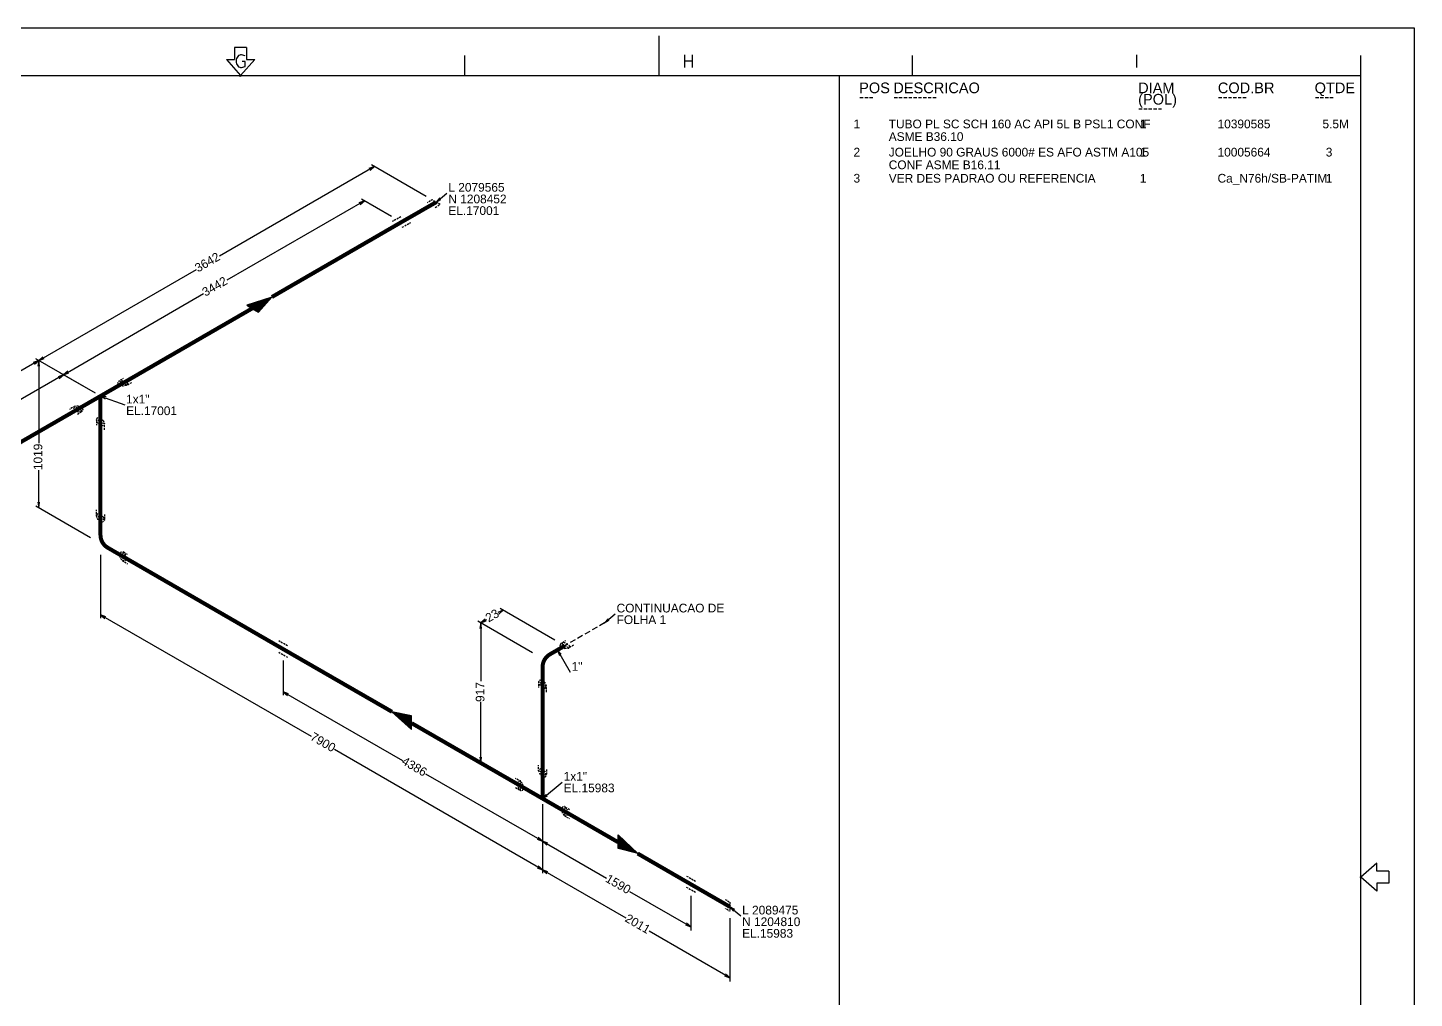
# Model space of a CAD drawing. Extents: x 0 to 597, y 0 to 422.
# Drawn here: x 251.3 to 597.1, y 179.7 to 421.7 of the extents above; entities that cross this region are included whole.
import ezdxf

# ---------------------------------------------------------------- set-up
doc = ezdxf.new("R2010")
doc.units = 0
doc.header["$MEASUREMENT"] = 0
for name, pattern in [('GT100', [0.7, 0.466667, -0.233333]), ('GT101', [2.1, 1.4, -0.7]), ('GT110', [2.1, 1.4, -0.7])]:
    doc.linetypes.add(name, pattern=pattern)
doc.layers.add('GT_1', color=7, linetype='Continuous')
doc.styles.add('HTX1', font='O8116901', dxfattribs={"width": 1.02})

msp = doc.modelspace()

# ---------------------------------------------------------------- linework, layer by layer
at = {"linetype": 'Continuous'}
msp.add_lwpolyline([(0, 421.74), (597.11, 421.74), (597.11, 0), (0, 0)], close=True, dxfattribs=at)
at = {"layer": 'GT_1', "flags": 128}
for points in [[(408.8, 409.8), (408.8, 419.7)], [(592.85, 421.74), (597.11, 421.74), (597.11, 417.48)], [(302.9, 416.8), (302.9, 413.8)], [(305.9, 416.8), (302.9, 416.8)], [(305.5, 414.7), (304.6, 415), (304.4, 415), (304.2, 414.9), (303.9, 414.8), (303.7, 414.6), (303.5, 414.3), (303.4, 414.1), (303.3, 413.7), (303.3, 413.4), (303.3, 413.1), (303.4, 412.7), (303.5, 412.5), (303.7, 412.2), (303.9, 412), (304.2, 411.9), (304.4, 411.8), (304.6, 411.8), (305.5, 412.1), (305.5, 413.3), (304.8, 413.3)], [(305.9, 416.8), (305.9, 413.8)], [(415.2, 411.8), (415.2, 415)], [(417, 415), (417, 411.8)], [(527.9, 411.8), (527.9, 415)], [(300.9, 413.8), (304.4, 409.8)], [(300.9, 413.8), (302.9, 413.8)], [(307.9, 413.8), (304.4, 409.8)], [(305.9, 413.8), (307.9, 413.8)], [(360.3, 409.8), (360.3, 414.8)], [(415.2, 413.5), (417, 413.5)], [(472, 409.8), (472, 414.8)], [(583.8, 409.8), (583.8, 414.8)], [(25, 409.8), (583.8, 409.8)], [(25, 10), (583.8, 10), (583.8, 409.8)], [(304.3, 409.9), (304.4, 410), (304.6, 409.8), (304.4, 409.6), (304.2, 409.8), (304.3, 409.9), (304.4, 409.9), (304.5, 409.8), (304.4, 409.7), (304.3, 409.8), (304.3, 409.9)], [(453.8, 10), (453.8, 409.8)], [(453.8, 409.8), (583.8, 409.8)], [(583.8, 10), (583.8, 409.8)], [(350.669, 379.637), (337.037, 387.518)], [(337.747, 387.092), (299.123, 364.798)], [(336.682, 386.169), (337.747, 387.092), (336.398, 386.595)], [(353.154, 378.217), (355.852, 380.489)], [(335.262, 378.572), (300.969, 358.763)], [(334.197, 377.649), (335.262, 378.572), (333.913, 378.075)], [(342.007, 374.667), (334.552, 378.998)], [(354.077, 379.282), (353.154, 378.217), (354.361, 378.927)], [(254.038, 338.741), (293.372, 361.461)], [(260.215, 335.191), (295.147, 355.426)], [(307.288, 351.734), (308.85, 350.811), (312.187, 354.574), (305.939, 352.515), (308.637, 350.953), (311.69, 354.29), (306.01, 352.444), (308.495, 351.024), (311.193, 354.006), (306.223, 352.373), (308.282, 351.166), (310.696, 353.722), (306.436, 352.231), (308.069, 351.308), (310.27, 353.509), (306.578, 352.16), (307.856, 351.379), (309.844, 353.225), (306.791, 352.018), (307.714, 351.521), (309.347, 352.941), (307.004, 351.876), (307.501, 351.592), (308.921, 352.657), (307.217, 351.805), (307.288, 351.734), (312.187, 354.574)], [(268.238, 330.576), (253.328, 339.167)], [(268.238, 330.576), (253.328, 339.167)], [(268.238, 330.576), (253.328, 339.167)], [(255.103, 339.664), (254.038, 338.741), (255.387, 339.238)], [(254.038, 338.741), (193.191, 303.596)], [(252.973, 337.818), (254.038, 338.741), (252.689, 338.244)], [(254.251, 337.321), (254.038, 338.741), (253.825, 337.321)], [(254.038, 338.741), (254.038, 318.151)], [(268.238, 330.576), (259.505, 335.617)], [(268.238, 330.576), (259.505, 335.617)], [(261.28, 336.114), (260.215, 335.191), (261.564, 335.688)], [(260.215, 335.191), (218.254, 310.98)], [(259.15, 334.268), (260.215, 335.191), (258.866, 334.694)], [(270.865, 329.653), (269.445, 329.866), (270.652, 329.156)], [(269.445, 329.866), (275.48, 327.665)], [(254.038, 301.963), (254.038, 311.406)], [(266.96, 294.508), (253.328, 302.389)], [(253.825, 303.383), (254.038, 301.963), (254.251, 303.383)], [(269.445, 290.248), (269.445, 274.486)], [(382.761, 269.019), (369.129, 276.9)], [(270.794, 274.841), (269.445, 275.338), (270.51, 274.415)], [(269.445, 275.338), (321.985, 245.021)], [(377.223, 265.824), (363.591, 273.705)], [(377.223, 265.824), (363.591, 273.705)], [(364.514, 271.859), (364.301, 273.279), (364.088, 271.859)], [(365.366, 274.202), (364.301, 273.279), (365.65, 273.776)], [(364.301, 273.279), (365.792, 274.131)], [(364.301, 273.279), (364.301, 258.795)], [(368.774, 275.48), (369.839, 276.474), (368.561, 275.906)], [(369.839, 276.474), (369.058, 275.977)], [(395.115, 273.279), (397.813, 275.551)], [(396.038, 274.344), (395.115, 273.279), (396.322, 273.989)], [(384.323, 265.469), (383.4, 266.534), (383.897, 265.185)], [(383.4, 266.534), (386.595, 260.996)], [(315.027, 263.907), (315.027, 255.245)], [(316.376, 255.6), (315.027, 256.097), (316.092, 255.174)], [(315.027, 256.097), (344.776, 238.986)], [(364.301, 238.347), (364.301, 253.612)], [(347.048, 248.287), (347.048, 250.133), (342.149, 251.127), (347.048, 246.725), (347.048, 249.849), (342.646, 250.843), (347.048, 246.796), (347.048, 249.636), (343.143, 250.559), (347.048, 247.009), (347.048, 249.423), (343.64, 250.275), (347.048, 247.293), (347.048, 249.21), (344.066, 250.062), (347.048, 247.506), (347.048, 248.997), (344.492, 249.778), (347.048, 247.719), (347.048, 248.713), (344.989, 249.494), (347.048, 247.932), (347.048, 248.5), (345.415, 249.21), (347.048, 248.145), (347.048, 248.287), (342.149, 251.127)], [(379.708, 211.722), (327.807, 241.684)], [(378.501, 230.182), (363.591, 238.773)], [(364.088, 239.767), (364.301, 238.347), (364.514, 239.767)], [(379.708, 218.822), (350.598, 235.578)], [(379.708, 229.472), (384.607, 233.59)], [(380.631, 230.537), (379.708, 229.472), (380.915, 230.182)], [(379.708, 228.052), (379.708, 217.97)], [(379.708, 228.052), (379.708, 210.87)], [(379.708, 228.052), (379.708, 217.97)], [(379.708, 228.052), (379.708, 210.87)], [(378.359, 219.319), (379.708, 218.822), (378.643, 219.745)], [(381.057, 218.325), (379.708, 218.822), (380.773, 217.899)], [(379.708, 218.822), (395.612, 209.663)], [(398.523, 218.609), (398.523, 220.455), (403.422, 215.769), (398.523, 217.047), (398.523, 220.171), (402.925, 216.053), (398.523, 217.118), (398.523, 219.958), (402.428, 216.337), (398.523, 217.331), (398.523, 219.745), (401.931, 216.621), (398.523, 217.615), (398.523, 219.532), (401.505, 216.905), (398.523, 217.828), (398.523, 219.319), (401.079, 217.189), (398.523, 218.041), (398.523, 219.035), (400.582, 217.402), (398.523, 218.254), (398.523, 218.822), (400.156, 217.686), (398.523, 218.467), (398.523, 218.609), (403.422, 215.769)], [(378.359, 212.219), (379.708, 211.722), (378.643, 212.645)], [(381.057, 211.225), (379.708, 211.722), (380.773, 210.799)], [(379.708, 211.722), (400.511, 199.723)], [(587.8, 211.4), (587.8, 213.4), (583.8, 209.9)], [(590.8, 211.4), (587.8, 211.4)], [(590.8, 211.4), (590.8, 208.4)], [(583.7, 210), (583.8, 210.1), (584, 209.9), (583.8, 209.7), (583.6, 209.9), (583.7, 210), (583.8, 210), (583.9, 209.9), (583.8, 209.8), (583.7, 209.9), (583.7, 210)], [(587.8, 206.4), (583.8, 209.9)], [(587.8, 208.4), (587.8, 206.4)], [(590.8, 208.4), (587.8, 208.4)], [(416.699, 197.451), (401.434, 206.255)], [(416.699, 205.261), (416.699, 196.599)], [(427.633, 201.782), (426.426, 202.492), (427.349, 201.427)], [(426.426, 202.492), (429.124, 200.22)], [(415.35, 197.948), (416.699, 197.451), (415.634, 198.374)], [(426.426, 199.652), (426.426, 183.89)], [(426.426, 184.742), (406.262, 196.386)], [(425.077, 185.239), (426.426, 184.742), (425.361, 185.665)]]:
    msp.add_lwpolyline(points, dxfattribs=at)
at = {"layer": 'GT_1', "linetype": 'GT101', "const_width": 1, "flags": 128}
for points in [[(344.492, 373.247), (353.154, 378.217)], [(312.187, 354.574), (344.492, 373.247)], [(274.983, 333.061), (307.288, 351.734)], [(269.445, 329.866), (274.983, 333.061)], [(269.445, 329.866), (263.907, 326.671)], [(269.445, 323.476), (269.445, 329.866)], [(263.907, 326.671), (223.934, 303.596)], [(269.445, 299.478), (269.445, 323.476)], [(269.445, 295.218), (269.445, 299.478)], [(274.983, 289.893), (271.291, 292.023)], [(315.027, 266.747), (274.983, 289.893)], [(342.149, 251.127), (315.027, 266.747)], [(385.246, 267.599), (381.554, 265.469)], [(379.708, 262.274), (379.708, 258.014)], [(379.708, 258.014), (379.708, 235.862)], [(374.17, 232.667), (347.048, 248.287)], [(379.708, 235.862), (379.708, 229.472)], [(379.708, 229.472), (374.17, 232.667)], [(379.708, 229.472), (385.246, 226.277)], [(385.246, 226.277), (398.523, 218.609)], [(403.422, 215.769), (416.699, 208.101)], [(416.699, 208.101), (426.426, 202.492)]]:
    msp.add_lwpolyline(points, dxfattribs=at)
at = {"layer": 'GT_1', "linetype": 'GT100', "flags": 128}
for points in [[(352.941, 376.939), (354.148, 377.649), (352.16, 378.785), (350.953, 378.075)], [(344.35, 374.596), (342.22, 373.389)], [(344.705, 371.969), (346.835, 373.176)], [(276.19, 333.061), (275.977, 332.493), (274.983, 332.351), (273.776, 333.061), (273.989, 333.629), (274.983, 333.771), (276.19, 333.061)], [(277.184, 333.203), (275.977, 332.493), (273.989, 333.629), (275.196, 334.339)], [(263.694, 325.393), (264.901, 326.103), (262.913, 327.239), (261.706, 326.529)], [(263.907, 325.961), (264.901, 326.103), (265.114, 326.671), (263.907, 327.381), (262.913, 327.239), (262.7, 326.671), (263.907, 325.961)], [(270.084, 323.831), (270.439, 322.908), (270.084, 322.411), (268.806, 323.121), (268.451, 324.044), (268.806, 324.541), (270.084, 323.831)], [(270.439, 321.488), (270.439, 322.908), (268.451, 324.044), (268.451, 322.624)], [(270.439, 300.33), (270.439, 298.91), (268.451, 300.046), (268.451, 301.466)], [(270.084, 299.833), (270.439, 298.91), (270.084, 298.413), (268.806, 299.123), (268.451, 300.046), (268.806, 300.543), (270.084, 299.833)], [(274.344, 290.958), (274.983, 291.1), (275.622, 290.248), (275.622, 288.828), (274.983, 288.686), (274.344, 289.538), (274.344, 290.958)], [(276.19, 290.319), (274.983, 291.029), (274.983, 288.757), (276.19, 288.047)], [(316.092, 267.599), (313.891, 268.806)], [(385.246, 266.889), (386.24, 267.031), (386.453, 267.599), (385.246, 268.309), (384.252, 268.167), (384.039, 267.599), (385.246, 266.889)], [(387.447, 267.741), (386.24, 267.031), (384.252, 268.167), (385.459, 268.877)], [(313.891, 265.966), (316.092, 264.759)], [(380.347, 256.949), (380.702, 257.446), (380.347, 258.369), (379.069, 259.079), (378.714, 258.582), (379.069, 257.659), (380.347, 256.949)], [(380.702, 256.026), (380.702, 257.446), (378.714, 258.582), (378.714, 257.162)], [(380.702, 236.714), (380.702, 235.294), (378.714, 236.43), (378.714, 237.85)], [(380.347, 234.797), (380.702, 235.294), (380.347, 236.217), (379.069, 236.927), (378.714, 236.43), (379.069, 235.507), (380.347, 234.797)], [(372.963, 232.241), (374.17, 231.531), (374.17, 233.803), (372.963, 234.513)], [(373.531, 232.312), (374.17, 231.46), (374.809, 231.602), (374.809, 233.022), (374.17, 233.874), (373.531, 233.732), (373.531, 232.312)], [(385.885, 226.632), (385.246, 227.484), (384.607, 227.342), (384.607, 225.922), (385.246, 225.07), (385.885, 225.212), (385.885, 226.632)], [(386.453, 226.703), (385.246, 227.413), (385.246, 225.141), (386.453, 224.431)], [(415.634, 210.16), (417.835, 208.882)], [(417.835, 206.042), (415.634, 207.32)], [(425.219, 204.338), (426.426, 203.628), (426.426, 201.356), (425.219, 202.066)]]:
    msp.add_lwpolyline(points, dxfattribs=at)
at = {"layer": 'GT_1', "linetype": 'GT101', "const_width": 1, "flags": 128}
for points in [[(271.291, 292.023, -0.267786), (269.445, 295.218)], [(381.554, 265.469, 0.267786), (379.708, 262.274)]]:
    msp.add_lwpolyline(points, format="xyb", dxfattribs=at)
at = {"layer": 'GT_1', "linetype": 'GT110', "flags": 128}
msp.add_lwpolyline([(395.115, 273.279), (385.246, 267.599)], dxfattribs=at)

# ---------------------------------------------------------------- texts
at = {"layer": 'GT_1', "style": 'HTX1', "width": 1.02}
for s, height, p in [('POS', 2.6625, (458.66, 405.41)), ('DESCRICAO', 2.6625, (467.18, 405.41)), ('DIAM', 2.6625, (528.24, 405.41)), ('COD.BR', 2.6625, (548.12, 405.41)), ('QTDE', 2.6625, (572.26, 405.41)), ('(POL)', 2.6625, (528.24, 402.57)), ('---', 2.6625, (458.66, 403.28)), ('---------', 2.6625, (467.18, 403.28)), ('-----', 2.6625, (528.24, 400.44)), ('------', 2.6625, (548.12, 403.28)), ('----', 2.6625, (572.26, 403.28)), ('  1', 2.1744, (455.607, 396.653)), ('TUBO PL SC SCH 160 AC API 5L B PSL1 CONF', 2.17437, (466.044, 396.653)), ('1', 2.174, (528.666, 396.653)), ('10390585', 2.1744, (548.049, 396.653)), (' 5.5M', 2.1744, (573.396, 396.653)), ('ASME B36.10', 2.17437, (466.044, 393.495)), ('  2', 2.1744, (455.607, 389.619)), ('JOELHO 90 GRAUS 6000# ES AFO ASTM A105', 2.17437, (466.044, 389.619)), ('1', 2.174, (528.666, 389.619)), ('10005664', 2.1744, (548.049, 389.619)), ('  3', 2.1744, (573.396, 389.619)), ('CONF ASME B16.11', 2.17437, (466.044, 386.461)), ('  3', 2.1744, (455.607, 383.111)), ('VER DES PADRAO OU REFERENCIA', 2.17437, (466.044, 383.111)), ('1', 2.174, (528.666, 383.111)), ('Ca_N76h/SB-PATIM', 2.17437, (548.049, 383.111)), ('  1', 2.1744, (573.396, 383.111)), ('L 2079565', 2.1744, (356.207, 380.844)), ('N 1208452', 2.1744, (356.207, 377.945)), ('EL.17001', 2.1744, (356.207, 375.046)), ('1x1"', 2.1744, (275.835, 328.02)), ('EL.17001', 2.1744, (275.835, 325.121)), ('CONTINUACAO DE', 2.17437, (398.168, 275.906)), ('FOLHA 1', 2.1744, (398.168, 273.007)), ('1"', 2.1744, (386.95, 261.351)), ('1x1"', 2.1744, (384.962, 233.945)), ('EL.15983', 2.1744, (384.962, 231.046)), ('L 2089475', 2.1744, (429.479, 200.575)), ('N 1204810', 2.1744, (429.479, 197.676)), ('EL.15983', 2.1744, (429.479, 194.777))]:
    msp.add_text(s, height=height, dxfattribs=at).set_placement(p)
for s, rotation, p in [('3642', 30, (293.78, 360.672)), ('3442', 30, (295.598, 354.637)), ('1019', 90, (254.943, 311.406)), ('23', 30, (366.249, 273.378)), ('917', 90, (365.206, 253.577)), ('7900', 330, (321.559, 244.268)), ('4386', 330, (344.35, 238.197)), ('1590', 330, (395.186, 208.874)), ('2011', 330, (400.05, 198.97))]:
    msp.add_text(s, height=2.1744, rotation=rotation, dxfattribs=at).set_placement(p)

doc.saveas('drawing.dxf')
